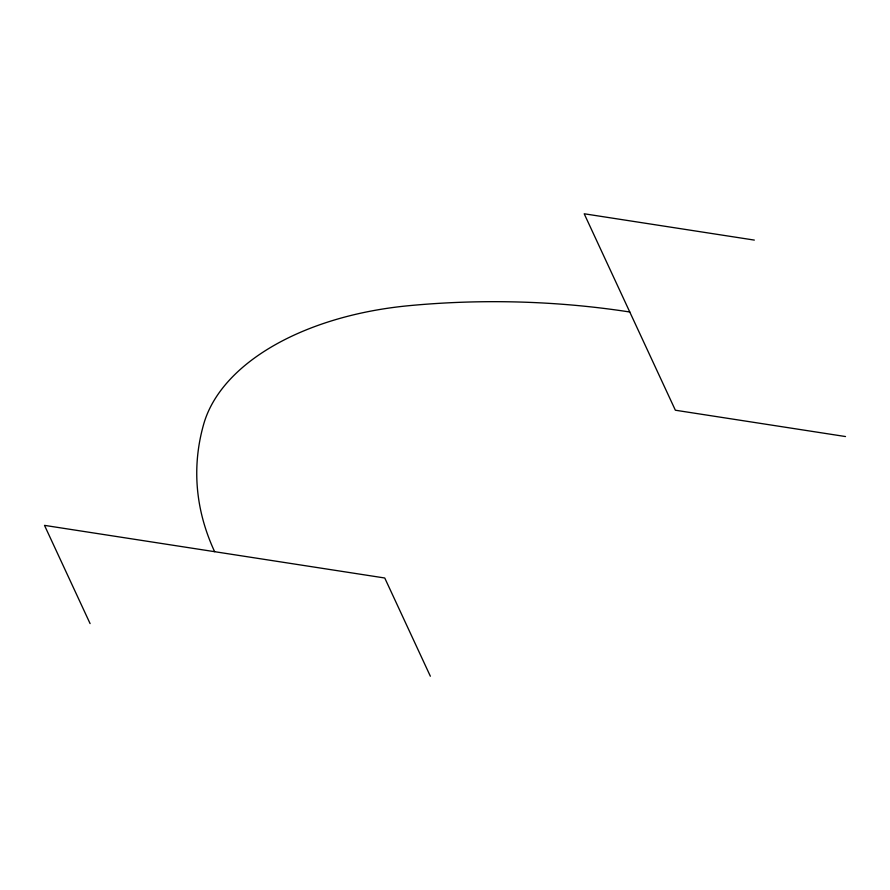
<?xml version="1.0" encoding="UTF-8"?>
<svg xmlns="http://www.w3.org/2000/svg" width="890" height="890" viewBox="0 0 890 890"><rect width="100%" height="100%" fill="white"/><g stroke="black" fill="none" stroke-linecap="round" stroke-linejoin="round"><path stroke-width="1.33" d="M754.331 240.089L584.196 213.778L675.365 410.223L845.5 436.545M430.348 676.222L384.758 577.999L44.5 525.367L90.09 623.59M629.786 312.001A524.655 302.9 0 0 0 408.822 305.693A248.799 143.635 0 0 0 203.71 424.107A524.655 302.9 0 0 0 214.635 551.678"/></g></svg>
